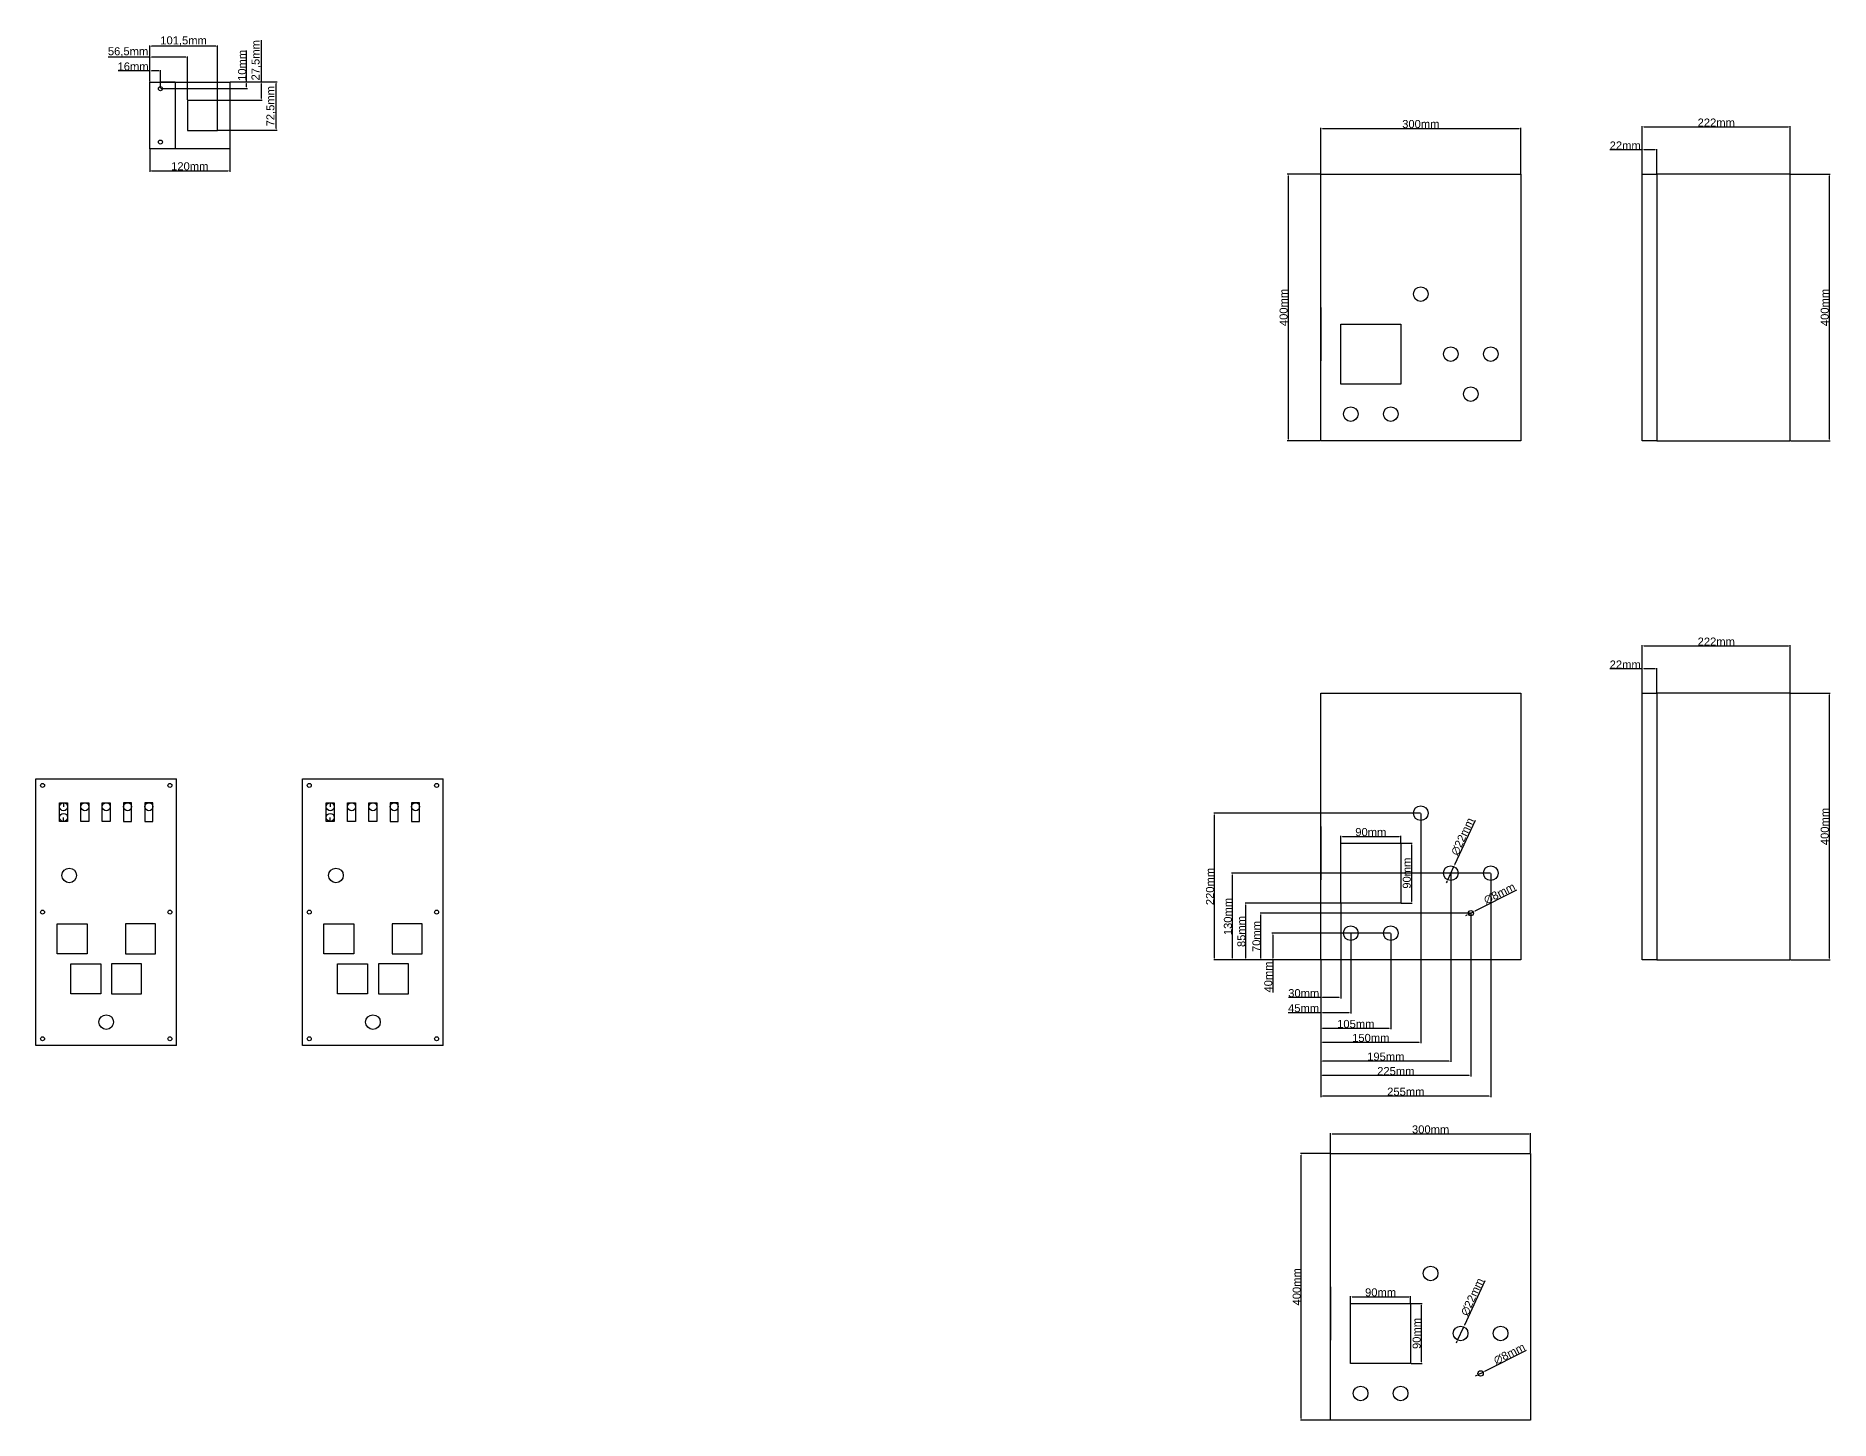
# Model space of a CAD drawing. Header units: centimetres. Extents: x 23876 to 29528, y 41633 to 43826.
# Drawn here: x 26838 to 29528, y 41633 to 43710 of the extents above; entities that cross this region are included whole.
import ezdxf

# ---------------------------------------------------------------- set-up
doc = ezdxf.new("R2010")
doc.units = ezdxf.units.CM
doc.styles.get("Standard").update_dxf_attribs({"font": 'arial.ttf'})
doc.dimstyles.new('ISO-25', dxfattribs={"dimtxt": 12, "dimasz": 2.5, "dimexe": 1.25, "dimexo": 0.625, "dimtad": 1, "dimtxsty": 'Standard', "dimcen": 2.5, "dimclrd": 1, "dimclre": 1, "dimadec": 0, "dimazin": 0, "dimtfac": 1, "dimtmove": 0, "dimatfit": 3, "dimfxl": 1, "dimarcsym": 0})

# ---------------------------------------------------------------- blocks, each defined once
blk = doc.blocks.new('*D67')
at = {"color": 1, "lineweight": -2, "transparency": 16777216}
for p, q in [((27008.4, 43656.9), (26961, 43656.9)), ((27008.4, 43641), (27008.4, 43658.2)), ((27021.9, 43656.9), (27010.9, 43656.9)), ((27024.4, 43631), (27024.4, 43658.2))]:
    blk.add_line(p, q, dxfattribs=at)
at = {"color": 1, "transparency": 16777216}
for points in [[(27010.9, 43657.4), (27010.9, 43656.5), (27008.4, 43656.9)], [(27021.9, 43657.4), (27021.9, 43656.5), (27024.4, 43656.9)]]:
    blk.add_solid(points, dxfattribs=at)
at = {"layer": 'Defpoints', "color": 0, "transparency": 16777216}
for p in [(27008.4, 43656.9), (27008.4, 43640.4), (27024.4, 43630.4)]:
    blk.add_point(p, dxfattribs=at)
at = {"color": 0, "transparency": 16777216, "insert": (26983.4, 43663.7), "char_height": 12, "attachment_point": 5}
blk.add_mtext('16mm', dxfattribs=at)
blk = doc.blocks.new('*D68')
at = {"color": 1, "lineweight": -2, "transparency": 16777216}
for p, q in [((27008.4, 43677.6), (26945.9, 43677.6)), ((27008.4, 43641), (27008.4, 43678.8)), ((27062.4, 43677.6), (27010.9, 43677.6)), ((27064.9, 43613.5), (27064.9, 43678.8))]:
    blk.add_line(p, q, dxfattribs=at)
at = {"color": 1, "transparency": 16777216}
for points in [[(27010.9, 43678), (27010.9, 43677.2), (27008.4, 43677.6)], [(27062.4, 43678), (27062.4, 43677.2), (27064.9, 43677.6)]]:
    blk.add_solid(points, dxfattribs=at)
at = {"layer": 'Defpoints', "color": 0, "transparency": 16777216}
for p in [(27008.4, 43677.6), (27008.4, 43640.4), (27064.9, 43612.9)]:
    blk.add_point(p, dxfattribs=at)
at = {"color": 0, "transparency": 16777216, "insert": (26975.9, 43685.4), "char_height": 12, "attachment_point": 5}
blk.add_mtext('56,5mm', dxfattribs=at)
blk = doc.blocks.new('*D69')
at = {"color": 1, "lineweight": -2, "transparency": 16777216}
for p, q in [((27008.4, 43641), (27008.4, 43695.1)), ((27107.4, 43693.9), (27010.9, 43693.9)), ((27109.9, 43613.5), (27109.9, 43695.1))]:
    blk.add_line(p, q, dxfattribs=at)
at = {"color": 1, "transparency": 16777216}
for points in [[(27010.9, 43694.3), (27010.9, 43693.4), (27008.4, 43693.9)], [(27107.4, 43694.3), (27107.4, 43693.4), (27109.9, 43693.9)]]:
    blk.add_solid(points, dxfattribs=at)
at = {"layer": 'Defpoints', "color": 0, "transparency": 16777216}
for p in [(27008.4, 43693.9), (27008.4, 43640.4), (27109.9, 43612.9)]:
    blk.add_point(p, dxfattribs=at)
at = {"color": 0, "transparency": 16777216, "insert": (27059.1, 43701.7), "char_height": 12, "attachment_point": 5}
blk.add_mtext('101,5mm', dxfattribs=at)
blk = doc.blocks.new('*D70')
at = {"color": 1, "lineweight": -2, "transparency": 16777216}
for p, q in [((27153.7, 43640.4), (27153.7, 43687.8)), ((27025, 43630.4), (27154.9, 43630.4)), ((27129, 43640.4), (27154.9, 43640.4)), ((27153.7, 43632.9), (27153.7, 43637.9))]:
    blk.add_line(p, q, dxfattribs=at)
at = {"color": 1, "transparency": 16777216}
for points in [[(27153.3, 43637.9), (27154.1, 43637.9), (27153.7, 43640.4)], [(27153.3, 43632.9), (27154.1, 43632.9), (27153.7, 43630.4)]]:
    blk.add_solid(points, dxfattribs=at)
at = {"layer": 'Defpoints', "color": 0, "transparency": 16777216}
for p in [(27024.4, 43630.4), (27128.4, 43640.4), (27153.7, 43640.4)]:
    blk.add_point(p, dxfattribs=at)
at = {"color": 0, "transparency": 16777216, "insert": (27146.9, 43665.3), "char_height": 12, "attachment_point": 5, "rotation": 90}
blk.add_mtext('10mm', dxfattribs=at)
blk = doc.blocks.new('*D71')
at = {"color": 1, "lineweight": -2, "transparency": 16777216}
for p, q in [((27175.9, 43640.4), (27175.9, 43703.1)), ((27129, 43640.4), (27177.2, 43640.4)), ((27175.9, 43615.4), (27175.9, 43637.9)), ((27110.5, 43612.9), (27177.2, 43612.9))]:
    blk.add_line(p, q, dxfattribs=at)
at = {"color": 1, "transparency": 16777216}
for points in [[(27175.5, 43637.9), (27176.4, 43637.9), (27175.9, 43640.4)], [(27175.5, 43615.4), (27176.4, 43615.4), (27175.9, 43612.9)]]:
    blk.add_solid(points, dxfattribs=at)
at = {"layer": 'Defpoints', "color": 0, "transparency": 16777216}
for p in [(27128.4, 43640.4), (27175.9, 43640.4), (27109.9, 43612.9)]:
    blk.add_point(p, dxfattribs=at)
at = {"color": 0, "transparency": 16777216, "insert": (27168.1, 43673), "char_height": 12, "attachment_point": 5, "rotation": 90}
blk.add_mtext('27,5mm', dxfattribs=at)
blk = doc.blocks.new('*D72')
at = {"color": 1, "lineweight": -2, "transparency": 16777216}
for p, q in [((27129, 43640.4), (27199.5, 43640.4)), ((27198.2, 43570.4), (27198.2, 43637.9)), ((27110.5, 43567.9), (27199.5, 43567.9))]:
    blk.add_line(p, q, dxfattribs=at)
at = {"color": 1, "transparency": 16777216}
for points in [[(27197.8, 43637.9), (27198.6, 43637.9), (27198.2, 43640.4)], [(27197.8, 43570.4), (27198.6, 43570.4), (27198.2, 43567.9)]]:
    blk.add_solid(points, dxfattribs=at)
at = {"layer": 'Defpoints', "color": 0, "transparency": 16777216}
for p in [(27128.4, 43640.4), (27198.2, 43640.4), (27109.9, 43567.9)]:
    blk.add_point(p, dxfattribs=at)
at = {"color": 0, "transparency": 16777216, "insert": (27190.4, 43604.1), "char_height": 12, "attachment_point": 5, "rotation": 90}
blk.add_mtext('72,5mm', dxfattribs=at)
blk = doc.blocks.new('*D73')
at = {"color": 1, "lineweight": -2, "transparency": 16777216}
for p, q in [((27008.4, 43539.7), (27008.4, 43505.9)), ((27128.4, 43539.7), (27128.4, 43505.9)), ((27010.9, 43507.1), (27125.9, 43507.1))]:
    blk.add_line(p, q, dxfattribs=at)
at = {"color": 1, "transparency": 16777216}
for points in [[(27010.9, 43507.5), (27010.9, 43506.7), (27008.4, 43507.1)], [(27125.9, 43507.5), (27125.9, 43506.7), (27128.4, 43507.1)]]:
    blk.add_solid(points, dxfattribs=at)
at = {"layer": 'Defpoints', "color": 0, "transparency": 16777216}
for p in [(27008.4, 43540.4), (27128.4, 43540.4), (27128.4, 43507.1)]:
    blk.add_point(p, dxfattribs=at)
at = {"color": 0, "transparency": 16777216, "insert": (27068.4, 43513.9), "char_height": 12, "attachment_point": 5}
blk.add_mtext('120mm', dxfattribs=at)
blk = doc.blocks.new('*D79')
at = {"color": 1, "lineweight": -2, "transparency": 16777216}
for p, q in [((28764.6, 43502.8), (28764.6, 43571.8)), ((28767.1, 43570.6), (29062.1, 43570.6)), ((29064.6, 43502.8), (29064.6, 43571.8))]:
    blk.add_line(p, q, dxfattribs=at)
at = {"color": 1, "transparency": 16777216}
for points in [[(28767.1, 43571), (28767.1, 43570.2), (28764.6, 43570.6)], [(29062.1, 43571), (29062.1, 43570.2), (29064.6, 43570.6)]]:
    blk.add_solid(points, dxfattribs=at)
at = {"layer": 'Defpoints', "color": 0, "transparency": 16777216}
for p in [(29064.6, 43570.6), (28764.6, 43502.2), (29064.6, 43502.2)]:
    blk.add_point(p, dxfattribs=at)
at = {"color": 0, "transparency": 16777216, "insert": (28914.6, 43577.3), "char_height": 12, "attachment_point": 5}
blk.add_mtext('300mm', dxfattribs=at)
blk = doc.blocks.new('*D80')
at = {"color": 1, "lineweight": -2, "transparency": 16777216}
for p, q in [((28763.9, 43502.2), (28714.4, 43502.2)), ((28715.7, 43499.7), (28715.7, 43104.7)), ((28763.9, 43102.2), (28714.4, 43102.2))]:
    blk.add_line(p, q, dxfattribs=at)
at = {"color": 1, "transparency": 16777216}
for points in [[(28715.2, 43499.7), (28716.1, 43499.7), (28715.7, 43502.2)], [(28715.2, 43104.7), (28716.1, 43104.7), (28715.7, 43102.2)]]:
    blk.add_solid(points, dxfattribs=at)
at = {"layer": 'Defpoints', "color": 0, "transparency": 16777216}
for p in [(28764.6, 43502.2), (28715.7, 43102.2), (28764.6, 43102.2)]:
    blk.add_point(p, dxfattribs=at)
at = {"color": 0, "transparency": 16777216, "insert": (28708.9, 43302.2), "char_height": 12, "attachment_point": 5, "rotation": 90}
blk.add_mtext('400mm', dxfattribs=at)
blk = doc.blocks.new('*D81')
at = {"color": 1, "lineweight": -2, "transparency": 16777216}
for p, q in [((29246.7, 43502.8), (29246.7, 43574.2)), ((29249.2, 43573), (29466.2, 43573)), ((29468.7, 43502.8), (29468.7, 43574.2))]:
    blk.add_line(p, q, dxfattribs=at)
at = {"color": 1, "transparency": 16777216}
for points in [[(29249.2, 43573.4), (29249.2, 43572.6), (29246.7, 43573)], [(29466.2, 43573.4), (29466.2, 43572.6), (29468.7, 43573)]]:
    blk.add_solid(points, dxfattribs=at)
at = {"layer": 'Defpoints', "color": 0, "transparency": 16777216}
for p in [(29468.7, 43573), (29246.7, 43502.2), (29468.7, 43502.2)]:
    blk.add_point(p, dxfattribs=at)
at = {"color": 0, "transparency": 16777216, "insert": (29357.7, 43579.6), "char_height": 12, "attachment_point": 5}
blk.add_mtext('222mm', dxfattribs=at)
blk = doc.blocks.new('*D82')
at = {"color": 1, "lineweight": -2, "transparency": 16777216}
for p, q in [((29246.7, 43538.5), (29198, 43538.5)), ((29246.7, 43502.8), (29246.7, 43539.8)), ((29266.2, 43538.5), (29249.2, 43538.5)), ((29268.7, 43502.8), (29268.7, 43539.8))]:
    blk.add_line(p, q, dxfattribs=at)
at = {"color": 1, "transparency": 16777216}
for points in [[(29249.2, 43539), (29249.2, 43538.1), (29246.7, 43538.5)], [(29266.2, 43539), (29266.2, 43538.1), (29268.7, 43538.5)]]:
    blk.add_solid(points, dxfattribs=at)
at = {"layer": 'Defpoints', "color": 0, "transparency": 16777216}
for p in [(29246.7, 43538.5), (29246.7, 43502.2), (29268.7, 43502.2)]:
    blk.add_point(p, dxfattribs=at)
at = {"color": 0, "transparency": 16777216, "insert": (29221.1, 43545.2), "char_height": 12, "attachment_point": 5}
blk.add_mtext('22mm', dxfattribs=at)
blk = doc.blocks.new('*D83')
at = {"color": 1, "lineweight": -2, "transparency": 16777216}
for p, q in [((29469.3, 43502.2), (29528.4, 43502.2)), ((29527.2, 43499.7), (29527.2, 43104.7)), ((29469.3, 43102.2), (29528.4, 43102.2))]:
    blk.add_line(p, q, dxfattribs=at)
at = {"color": 1, "transparency": 16777216}
for points in [[(29526.8, 43499.7), (29527.6, 43499.7), (29527.2, 43502.2)], [(29526.8, 43104.7), (29527.6, 43104.7), (29527.2, 43102.2)]]:
    blk.add_solid(points, dxfattribs=at)
at = {"layer": 'Defpoints', "color": 0, "transparency": 16777216}
for p in [(29468.7, 43502.2), (29468.7, 43102.2), (29527.2, 43102.2)]:
    blk.add_point(p, dxfattribs=at)
at = {"color": 0, "transparency": 16777216, "insert": (29520.4, 43302.2), "char_height": 12, "attachment_point": 5, "rotation": 90}
blk.add_mtext('400mm', dxfattribs=at)
blk = doc.blocks.new('*D87')
at = {"color": 1, "lineweight": -2, "transparency": 16777216}
for p, q in [((29246.7, 42724.4), (29246.7, 42795.7)), ((29249.2, 42794.5), (29466.2, 42794.5)), ((29468.7, 42724.4), (29468.7, 42795.7))]:
    blk.add_line(p, q, dxfattribs=at)
at = {"color": 1, "transparency": 16777216}
for points in [[(29249.2, 42794.9), (29249.2, 42794.1), (29246.7, 42794.5)], [(29466.2, 42794.9), (29466.2, 42794.1), (29468.7, 42794.5)]]:
    blk.add_solid(points, dxfattribs=at)
at = {"layer": 'Defpoints', "color": 0, "transparency": 16777216}
for p in [(29468.7, 42794.5), (29246.7, 42723.7), (29468.7, 42723.7)]:
    blk.add_point(p, dxfattribs=at)
at = {"color": 0, "transparency": 16777216, "insert": (29357.7, 42801.1), "char_height": 12, "attachment_point": 5}
blk.add_mtext('222mm', dxfattribs=at)
blk = doc.blocks.new('*D88')
at = {"color": 1, "lineweight": -2, "transparency": 16777216}
for p, q in [((29246.7, 42760), (29198, 42760)), ((29246.7, 42724.4), (29246.7, 42761.3)), ((29266.2, 42760), (29249.2, 42760)), ((29268.7, 42724.4), (29268.7, 42761.3))]:
    blk.add_line(p, q, dxfattribs=at)
at = {"color": 1, "transparency": 16777216}
for points in [[(29249.2, 42760.5), (29249.2, 42759.6), (29246.7, 42760)], [(29266.2, 42760.5), (29266.2, 42759.6), (29268.7, 42760)]]:
    blk.add_solid(points, dxfattribs=at)
at = {"layer": 'Defpoints', "color": 0, "transparency": 16777216}
for p in [(29246.7, 42760), (29246.7, 42723.7), (29268.7, 42723.7)]:
    blk.add_point(p, dxfattribs=at)
at = {"color": 0, "transparency": 16777216, "insert": (29221.1, 42766.7), "char_height": 12, "attachment_point": 5}
blk.add_mtext('22mm', dxfattribs=at)
blk = doc.blocks.new('*D89')
at = {"color": 1, "lineweight": -2, "transparency": 16777216}
for p, q in [((29469.3, 42723.7), (29528.4, 42723.7)), ((29527.2, 42721.2), (29527.2, 42326.2)), ((29469.3, 42323.7), (29528.4, 42323.7))]:
    blk.add_line(p, q, dxfattribs=at)
at = {"color": 1, "transparency": 16777216}
for points in [[(29526.8, 42721.2), (29527.6, 42721.2), (29527.2, 42723.7)], [(29526.8, 42326.2), (29527.6, 42326.2), (29527.2, 42323.7)]]:
    blk.add_solid(points, dxfattribs=at)
at = {"layer": 'Defpoints', "color": 0, "transparency": 16777216}
for p in [(29468.7, 42723.7), (29468.7, 42323.7), (29527.2, 42323.7)]:
    blk.add_point(p, dxfattribs=at)
at = {"color": 0, "transparency": 16777216, "insert": (29520.4, 42523.7), "char_height": 12, "attachment_point": 5, "rotation": 90}
blk.add_mtext('400mm', dxfattribs=at)
blk = doc.blocks.new('*D90')
at = {"color": 1, "lineweight": -2, "transparency": 16777216}
for p, q in [((28794.6, 42408.1), (28794.6, 42265.7)), ((28764.6, 42323.1), (28764.6, 42265.7)), ((28764.6, 42267), (28716, 42267)), ((28792.1, 42267), (28767.1, 42267))]:
    blk.add_line(p, q, dxfattribs=at)
at = {"color": 1, "transparency": 16777216}
for points in [[(28767.1, 42267.4), (28767.1, 42266.6), (28764.6, 42267)], [(28792.1, 42267.4), (28792.1, 42266.6), (28794.6, 42267)]]:
    blk.add_solid(points, dxfattribs=at)
at = {"layer": 'Defpoints', "color": 0, "transparency": 16777216}
for p in [(28794.6, 42408.7), (28764.6, 42323.7), (28764.6, 42267)]:
    blk.add_point(p, dxfattribs=at)
at = {"color": 0, "transparency": 16777216, "insert": (28739, 42273.7), "char_height": 12, "attachment_point": 5}
blk.add_mtext('30mm', dxfattribs=at)
blk = doc.blocks.new('*D91')
at = {"color": 1, "lineweight": -2, "transparency": 16777216}
for p, q in [((28809.6, 42363.1), (28809.6, 42243.1)), ((28764.6, 42323.1), (28764.6, 42243.1)), ((28764.6, 42244.4), (28715.5, 42244.4)), ((28807.1, 42244.4), (28767.1, 42244.4))]:
    blk.add_line(p, q, dxfattribs=at)
at = {"color": 1, "transparency": 16777216}
for points in [[(28767.1, 42244.8), (28767.1, 42243.9), (28764.6, 42244.4)], [(28807.1, 42244.8), (28807.1, 42243.9), (28809.6, 42244.4)]]:
    blk.add_solid(points, dxfattribs=at)
at = {"layer": 'Defpoints', "color": 0, "transparency": 16777216}
for p in [(28809.6, 42363.7), (28764.6, 42323.7), (28764.6, 42244.4)]:
    blk.add_point(p, dxfattribs=at)
at = {"color": 0, "transparency": 16777216, "insert": (28738.8, 42251.1), "char_height": 12, "attachment_point": 5}
blk.add_mtext('45mm', dxfattribs=at)
blk = doc.blocks.new('*D92')
at = {"color": 1, "lineweight": -2, "transparency": 16777216}
for p, q in [((28869.6, 42363.1), (28869.6, 42219.5)), ((28764.6, 42323.1), (28764.6, 42219.5)), ((28867.1, 42220.7), (28767.1, 42220.7))]:
    blk.add_line(p, q, dxfattribs=at)
at = {"color": 1, "transparency": 16777216}
for points in [[(28767.1, 42221.2), (28767.1, 42220.3), (28764.6, 42220.7)], [(28867.1, 42221.2), (28867.1, 42220.3), (28869.6, 42220.7)]]:
    blk.add_solid(points, dxfattribs=at)
at = {"layer": 'Defpoints', "color": 0, "transparency": 16777216}
for p in [(28869.6, 42363.7), (28764.6, 42323.7), (28764.6, 42220.7)]:
    blk.add_point(p, dxfattribs=at)
at = {"color": 0, "transparency": 16777216, "insert": (28817.1, 42227.5), "char_height": 12, "attachment_point": 5}
blk.add_mtext('105mm', dxfattribs=at)
blk = doc.blocks.new('*D93')
at = {"color": 1, "lineweight": -2, "transparency": 16777216}
for p, q in [((28914.6, 42543.1), (28914.6, 42198.6)), ((28764.6, 42323.1), (28764.6, 42198.6)), ((28912.1, 42199.9), (28767.1, 42199.9))]:
    blk.add_line(p, q, dxfattribs=at)
at = {"color": 1, "transparency": 16777216}
for points in [[(28767.1, 42200.3), (28767.1, 42199.5), (28764.6, 42199.9)], [(28912.1, 42200.3), (28912.1, 42199.5), (28914.6, 42199.9)]]:
    blk.add_solid(points, dxfattribs=at)
at = {"layer": 'Defpoints', "color": 0, "transparency": 16777216}
for p in [(28914.6, 42543.7), (28764.6, 42323.7), (28764.6, 42199.9)]:
    blk.add_point(p, dxfattribs=at)
at = {"color": 0, "transparency": 16777216, "insert": (28839.6, 42206.6), "char_height": 12, "attachment_point": 5}
blk.add_mtext('150mm', dxfattribs=at)
blk = doc.blocks.new('*D94')
at = {"color": 1, "lineweight": -2, "transparency": 16777216}
for p, q in [((28959.6, 42453.1), (28959.6, 42170.5)), ((28764.6, 42323.1), (28764.6, 42170.5)), ((28957.1, 42171.7), (28767.1, 42171.7))]:
    blk.add_line(p, q, dxfattribs=at)
at = {"color": 1, "transparency": 16777216}
for points in [[(28767.1, 42172.1), (28767.1, 42171.3), (28764.6, 42171.7)], [(28957.1, 42172.1), (28957.1, 42171.3), (28959.6, 42171.7)]]:
    blk.add_solid(points, dxfattribs=at)
at = {"layer": 'Defpoints', "color": 0, "transparency": 16777216}
for p in [(28959.6, 42453.7), (28764.6, 42323.7), (28764.6, 42171.7)]:
    blk.add_point(p, dxfattribs=at)
at = {"color": 0, "transparency": 16777216, "insert": (28862.1, 42178.5), "char_height": 12, "attachment_point": 5}
blk.add_mtext('195mm', dxfattribs=at)
blk = doc.blocks.new('*D96')
at = {"color": 1, "lineweight": -2, "transparency": 16777216}
for p, q in [((28989.6, 42393.1), (28989.6, 42148.8)), ((28764.6, 42323.1), (28764.6, 42148.8)), ((28987.1, 42150), (28767.1, 42150))]:
    blk.add_line(p, q, dxfattribs=at)
at = {"color": 1, "transparency": 16777216}
for points in [[(28767.1, 42150.4), (28767.1, 42149.6), (28764.6, 42150)], [(28987.1, 42150.4), (28987.1, 42149.6), (28989.6, 42150)]]:
    blk.add_solid(points, dxfattribs=at)
at = {"layer": 'Defpoints', "color": 0, "transparency": 16777216}
for p in [(28989.6, 42393.7), (28764.6, 42323.7), (28764.6, 42150)]:
    blk.add_point(p, dxfattribs=at)
at = {"color": 0, "transparency": 16777216, "insert": (28877.1, 42156.8), "char_height": 12, "attachment_point": 5}
blk.add_mtext('225mm', dxfattribs=at)
blk = doc.blocks.new('*D97')
at = {"color": 1, "lineweight": -2, "transparency": 16777216}
for p, q in [((29019.6, 42453.1), (29019.6, 42117.9)), ((28764.6, 42323.1), (28764.6, 42117.9)), ((29017.1, 42119.2), (28767.1, 42119.2))]:
    blk.add_line(p, q, dxfattribs=at)
at = {"color": 1, "transparency": 16777216}
for points in [[(28767.1, 42119.6), (28767.1, 42118.8), (28764.6, 42119.2)], [(29017.1, 42119.6), (29017.1, 42118.8), (29019.6, 42119.2)]]:
    blk.add_solid(points, dxfattribs=at)
at = {"layer": 'Defpoints', "color": 0, "transparency": 16777216}
for p in [(29019.6, 42453.7), (28764.6, 42323.7), (28764.6, 42119.2)]:
    blk.add_point(p, dxfattribs=at)
at = {"color": 0, "transparency": 16777216, "insert": (28892.1, 42125.9), "char_height": 12, "attachment_point": 5}
blk.add_mtext('255mm', dxfattribs=at)
blk = doc.blocks.new('*D98')
at = {"color": 1, "lineweight": -2, "transparency": 16777216}
for p, q in [((28794.6, 42499.4), (28794.6, 42509.8)), ((28797.1, 42508.5), (28882.1, 42508.5)), ((28884.6, 42499.4), (28884.6, 42509.8))]:
    blk.add_line(p, q, dxfattribs=at)
at = {"color": 1, "transparency": 16777216}
for points in [[(28797.1, 42508.9), (28797.1, 42508.1), (28794.6, 42508.5)], [(28882.1, 42508.9), (28882.1, 42508.1), (28884.6, 42508.5)]]:
    blk.add_solid(points, dxfattribs=at)
at = {"layer": 'Defpoints', "color": 0, "transparency": 16777216}
for p in [(28794.6, 42498.7), (28884.6, 42508.5), (28884.6, 42498.7)]:
    blk.add_point(p, dxfattribs=at)
at = {"color": 0, "transparency": 16777216, "insert": (28839.6, 42515.3), "char_height": 12, "attachment_point": 5}
blk.add_mtext('90mm', dxfattribs=at)
blk = doc.blocks.new('*D99')
at = {"color": 1, "lineweight": -2, "transparency": 16777216}
for p, q in [((28885.2, 42498.7), (28901.6, 42498.7)), ((28900.4, 42496.2), (28900.4, 42411.2)), ((28885.2, 42408.7), (28901.6, 42408.7))]:
    blk.add_line(p, q, dxfattribs=at)
at = {"color": 1, "transparency": 16777216}
for points in [[(28900, 42496.2), (28900.8, 42496.2), (28900.4, 42498.7)], [(28900, 42411.2), (28900.8, 42411.2), (28900.4, 42408.7)]]:
    blk.add_solid(points, dxfattribs=at)
at = {"layer": 'Defpoints', "color": 0, "transparency": 16777216}
for p in [(28884.6, 42498.7), (28884.6, 42408.7), (28900.4, 42408.7)]:
    blk.add_point(p, dxfattribs=at)
at = {"color": 0, "transparency": 16777216, "insert": (28893.6, 42453.7), "char_height": 12, "attachment_point": 5, "rotation": 90}
blk.add_mtext('90mm', dxfattribs=at)
blk = doc.blocks.new('*D101')
at = {"color": 1, "lineweight": -2, "transparency": 16777216}
for p, q in [((28868.9, 42363.7), (28691.4, 42363.7)), ((28692.7, 42361.2), (28692.7, 42326.2)), ((28763.9, 42323.7), (28691.4, 42323.7)), ((28692.7, 42323.7), (28692.7, 42274.7))]:
    blk.add_line(p, q, dxfattribs=at)
at = {"color": 1, "transparency": 16777216}
for points in [[(28692.3, 42361.2), (28693.1, 42361.2), (28692.7, 42363.7)], [(28692.3, 42326.2), (28693.1, 42326.2), (28692.7, 42323.7)]]:
    blk.add_solid(points, dxfattribs=at)
at = {"layer": 'Defpoints', "color": 0, "transparency": 16777216}
for p in [(28869.6, 42363.7), (28692.7, 42323.7), (28764.6, 42323.7)]:
    blk.add_point(p, dxfattribs=at)
at = {"color": 0, "transparency": 16777216, "insert": (28685.9, 42298), "char_height": 12, "attachment_point": 5, "rotation": 90}
blk.add_mtext('40mm', dxfattribs=at)
blk = doc.blocks.new('*D102')
at = {"color": 1, "lineweight": -2, "transparency": 16777216}
for p, q in [((28988.9, 42393.7), (28673.6, 42393.7)), ((28674.9, 42326.2), (28674.9, 42391.2)), ((28763.9, 42323.7), (28673.6, 42323.7))]:
    blk.add_line(p, q, dxfattribs=at)
at = {"color": 1, "transparency": 16777216}
for points in [[(28674.5, 42391.2), (28675.3, 42391.2), (28674.9, 42393.7)], [(28674.5, 42326.2), (28675.3, 42326.2), (28674.9, 42323.7)]]:
    blk.add_solid(points, dxfattribs=at)
at = {"layer": 'Defpoints', "color": 0, "transparency": 16777216}
for p in [(28674.9, 42393.7), (28989.6, 42393.7), (28764.6, 42323.7)]:
    blk.add_point(p, dxfattribs=at)
at = {"color": 0, "transparency": 16777216, "insert": (28668.1, 42358.7), "char_height": 12, "attachment_point": 5, "rotation": 90}
blk.add_mtext('70mm', dxfattribs=at)
blk = doc.blocks.new('*D103')
at = {"color": 1, "lineweight": -2, "transparency": 16777216}
for p, q in [((28793.9, 42408.7), (28651, 42408.7)), ((28652.3, 42326.2), (28652.3, 42406.2)), ((28763.9, 42323.7), (28651, 42323.7))]:
    blk.add_line(p, q, dxfattribs=at)
at = {"color": 1, "transparency": 16777216}
for points in [[(28651.8, 42406.2), (28652.7, 42406.2), (28652.3, 42408.7)], [(28651.8, 42326.2), (28652.7, 42326.2), (28652.3, 42323.7)]]:
    blk.add_solid(points, dxfattribs=at)
at = {"layer": 'Defpoints', "color": 0, "transparency": 16777216}
for p in [(28652.3, 42408.7), (28794.6, 42408.7), (28764.6, 42323.7)]:
    blk.add_point(p, dxfattribs=at)
at = {"color": 0, "transparency": 16777216, "insert": (28645.5, 42366.2), "char_height": 12, "attachment_point": 5, "rotation": 90}
blk.add_mtext('85mm', dxfattribs=at)
blk = doc.blocks.new('*D104')
at = {"color": 1, "lineweight": -2, "transparency": 16777216}
for p, q in [((29018.9, 42453.7), (28630.8, 42453.7)), ((28632.1, 42326.2), (28632.1, 42451.2)), ((28763.9, 42323.7), (28630.8, 42323.7))]:
    blk.add_line(p, q, dxfattribs=at)
at = {"color": 1, "transparency": 16777216}
for points in [[(28631.6, 42451.2), (28632.5, 42451.2), (28632.1, 42453.7)], [(28631.6, 42326.2), (28632.5, 42326.2), (28632.1, 42323.7)]]:
    blk.add_solid(points, dxfattribs=at)
at = {"layer": 'Defpoints', "color": 0, "transparency": 16777216}
for p in [(28632.1, 42453.7), (29019.6, 42453.7), (28764.6, 42323.7)]:
    blk.add_point(p, dxfattribs=at)
at = {"color": 0, "transparency": 16777216, "insert": (28625.3, 42388.7), "char_height": 12, "attachment_point": 5, "rotation": 90}
blk.add_mtext('130mm', dxfattribs=at)
blk = doc.blocks.new('*D105')
at = {"color": 1, "lineweight": -2, "transparency": 16777216}
for p, q in [((28913.9, 42543.7), (28604, 42543.7)), ((28605.2, 42326.2), (28605.2, 42541.2)), ((28763.9, 42323.7), (28604, 42323.7))]:
    blk.add_line(p, q, dxfattribs=at)
at = {"color": 1, "transparency": 16777216}
for points in [[(28604.8, 42541.2), (28605.7, 42541.2), (28605.2, 42543.7)], [(28604.8, 42326.2), (28605.7, 42326.2), (28605.2, 42323.7)]]:
    blk.add_solid(points, dxfattribs=at)
at = {"layer": 'Defpoints', "color": 0, "transparency": 16777216}
for p in [(28605.2, 42543.7), (28914.6, 42543.7), (28764.6, 42323.7)]:
    blk.add_point(p, dxfattribs=at)
at = {"color": 0, "transparency": 16777216, "insert": (28598.5, 42433.7), "char_height": 12, "attachment_point": 5, "rotation": 90}
blk.add_mtext('220mm', dxfattribs=at)
blk = doc.blocks.new('*D106')
at = {"color": 1, "lineweight": -2, "transparency": 16777216}
for p, q in [((28996, 42532.5), (28965.2, 42466)), ((28954.9, 42443.7), (28964.2, 42463.7)), ((28953.9, 42441.5), (28952.8, 42439.2))]:
    blk.add_line(p, q, dxfattribs=at)
at = {"color": 1, "transparency": 16777216}
for points in [[(28964.9, 42466.2), (28965.6, 42465.8), (28964.2, 42463.7)], [(28953.5, 42441.7), (28954.3, 42441.3), (28954.9, 42443.7)]]:
    blk.add_solid(points, dxfattribs=at)
at = {"layer": 'Defpoints', "color": 0, "transparency": 16777216}
for p in [(28964.2, 42463.7), (28954.9, 42443.7)]:
    blk.add_point(p, dxfattribs=at)
at = {"color": 0, "transparency": 16777216, "insert": (28977.2, 42508.6), "char_height": 12, "attachment_point": 5, "rotation": 65.1505}
blk.add_mtext('∅22mm', dxfattribs=at)
blk = doc.blocks.new('*D108')
at = {"color": 1, "lineweight": -2, "transparency": 16777216}
for p, q in [((29058.1, 42428.1), (28995.4, 42396.6)), ((28983.8, 42390.8), (28981.5, 42389.7)), ((28986, 42391.9), (28993.1, 42395.5))]:
    blk.add_line(p, q, dxfattribs=at)
at = {"color": 1, "transparency": 16777216}
for points in [[(28983.6, 42391.2), (28983.9, 42390.4), (28986, 42391.9)], [(28995.2, 42397), (28995.6, 42396.3), (28993.1, 42395.5)]]:
    blk.add_solid(points, dxfattribs=at)
at = {"layer": 'Defpoints', "color": 0, "transparency": 16777216}
for p in [(28986, 42391.9), (28993.1, 42395.5)]:
    blk.add_point(p, dxfattribs=at)
at = {"color": 0, "transparency": 16777216, "insert": (29032.6, 42423.3), "char_height": 12, "attachment_point": 5, "rotation": 26.677}
blk.add_mtext('∅8mm', dxfattribs=at)
blk = doc.blocks.new('*D113')
at = {"color": 1, "lineweight": -2, "transparency": 16777216}
for p, q in [((28809.3, 41809), (28809.3, 41819.4)), ((28811.8, 41818.1), (28896.8, 41818.1)), ((28899.3, 41809), (28899.3, 41819.4))]:
    blk.add_line(p, q, dxfattribs=at)
at = {"color": 1, "transparency": 16777216}
for points in [[(28811.8, 41818.5), (28811.8, 41817.7), (28809.3, 41818.1)], [(28896.8, 41818.5), (28896.8, 41817.7), (28899.3, 41818.1)]]:
    blk.add_solid(points, dxfattribs=at)
at = {"layer": 'Defpoints', "color": 0, "transparency": 16777216}
for p in [(28899.3, 41818.1), (28809.3, 41808.3), (28899.3, 41808.3)]:
    blk.add_point(p, dxfattribs=at)
at = {"color": 0, "transparency": 16777216, "insert": (28854.3, 41824.9), "char_height": 12, "attachment_point": 5}
blk.add_mtext('90mm', dxfattribs=at)
blk = doc.blocks.new('*D114')
at = {"color": 1, "lineweight": -2, "transparency": 16777216}
for p, q in [((28900, 41808.3), (28916.4, 41808.3)), ((28915.1, 41805.8), (28915.1, 41720.8)), ((28900, 41718.3), (28916.4, 41718.3))]:
    blk.add_line(p, q, dxfattribs=at)
at = {"color": 1, "transparency": 16777216}
for points in [[(28914.7, 41805.8), (28915.5, 41805.8), (28915.1, 41808.3)], [(28914.7, 41720.8), (28915.5, 41720.8), (28915.1, 41718.3)]]:
    blk.add_solid(points, dxfattribs=at)
at = {"layer": 'Defpoints', "color": 0, "transparency": 16777216}
for p in [(28899.3, 41808.3), (28899.3, 41718.3), (28915.1, 41718.3)]:
    blk.add_point(p, dxfattribs=at)
at = {"color": 0, "transparency": 16777216, "insert": (28908.4, 41763.3), "char_height": 12, "attachment_point": 5, "rotation": 90}
blk.add_mtext('90mm', dxfattribs=at)
blk = doc.blocks.new('*D115')
at = {"color": 1, "lineweight": -2, "transparency": 16777216}
for p, q in [((29010.8, 41842.1), (28980, 41775.6)), ((28969.7, 41753.4), (28978.9, 41773.3)), ((28968.7, 41751.1), (28967.6, 41748.8))]:
    blk.add_line(p, q, dxfattribs=at)
at = {"color": 1, "transparency": 16777216}
for points in [[(28979.6, 41775.8), (28980.4, 41775.4), (28978.9, 41773.3)], [(28968.3, 41751.3), (28969, 41750.9), (28969.7, 41753.4)]]:
    blk.add_solid(points, dxfattribs=at)
at = {"layer": 'Defpoints', "color": 0, "transparency": 16777216}
for p in [(28978.9, 41773.3), (28969.7, 41753.4)]:
    blk.add_point(p, dxfattribs=at)
at = {"color": 0, "transparency": 16777216, "insert": (28991.9, 41818.2), "char_height": 12, "attachment_point": 5, "rotation": 65.1505}
blk.add_mtext('∅22mm', dxfattribs=at)
blk = doc.blocks.new('*D116')
at = {"color": 1, "lineweight": -2, "transparency": 16777216}
for p, q in [((29072.8, 41737.8), (29010.1, 41706.3)), ((28998.5, 41700.4), (28996.3, 41699.3)), ((29000.8, 41701.6), (29007.9, 41705.1))]:
    blk.add_line(p, q, dxfattribs=at)
at = {"color": 1, "transparency": 16777216}
for points in [[(28998.3, 41700.8), (28998.7, 41700.1), (29000.8, 41701.6)], [(29009.9, 41706.6), (29010.3, 41705.9), (29007.9, 41705.1)]]:
    blk.add_solid(points, dxfattribs=at)
at = {"layer": 'Defpoints', "color": 0, "transparency": 16777216}
for p in [(29000.8, 41701.6), (29007.9, 41705.1)]:
    blk.add_point(p, dxfattribs=at)
at = {"color": 0, "transparency": 16777216, "insert": (29047.4, 41732.9), "char_height": 12, "attachment_point": 5, "rotation": 26.677}
blk.add_mtext('∅8mm', dxfattribs=at)
blk = doc.blocks.new('*D117')
at = {"color": 1, "lineweight": -2, "transparency": 16777216}
for p, q in [((28778.7, 42033.3), (28734, 42033.3)), ((28735.3, 41635.8), (28735.3, 42030.8)), ((28778.7, 41633.3), (28734, 41633.3))]:
    blk.add_line(p, q, dxfattribs=at)
at = {"color": 1, "transparency": 16777216}
for points in [[(28734.8, 42030.8), (28735.7, 42030.8), (28735.3, 42033.3)], [(28734.8, 41635.8), (28735.7, 41635.8), (28735.3, 41633.3)]]:
    blk.add_solid(points, dxfattribs=at)
at = {"layer": 'Defpoints', "color": 0, "transparency": 16777216}
for p in [(28735.3, 42033.3), (28779.3, 42033.3), (28779.3, 41633.3)]:
    blk.add_point(p, dxfattribs=at)
at = {"color": 0, "transparency": 16777216, "insert": (28728.5, 41833.3), "char_height": 12, "attachment_point": 5, "rotation": 90}
blk.add_mtext('400mm', dxfattribs=at)
blk = doc.blocks.new('*D118')
at = {"color": 1, "lineweight": -2, "transparency": 16777216}
for p, q in [((28779.3, 42034), (28779.3, 42063.8)), ((28781.8, 42062.5), (29076.8, 42062.5)), ((29079.3, 42034), (29079.3, 42063.8))]:
    blk.add_line(p, q, dxfattribs=at)
at = {"color": 1, "transparency": 16777216}
for points in [[(28781.8, 42062.9), (28781.8, 42062.1), (28779.3, 42062.5)], [(29076.8, 42062.9), (29076.8, 42062.1), (29079.3, 42062.5)]]:
    blk.add_solid(points, dxfattribs=at)
at = {"layer": 'Defpoints', "color": 0, "transparency": 16777216}
for p in [(29079.3, 42062.5), (28779.3, 42033.3), (29079.3, 42033.3)]:
    blk.add_point(p, dxfattribs=at)
at = {"color": 0, "transparency": 16777216, "insert": (28929.3, 42069.3), "char_height": 12, "attachment_point": 5}
blk.add_mtext('300mm', dxfattribs=at)

msp = doc.modelspace()

# ---------------------------------------------------------------- linework, layer by layer
for p, q in [((27008.396, 43640.37), (27128.396, 43640.37)), ((27008.396, 43540.37), (27008.396, 43640.37)), ((27008.396, 43640.37), (27046.396, 43640.37)), ((27046.396, 43640.37), (27024.396, 43640.37)), ((27046.396, 43640.37), (27046.396, 43540.37)), ((27128.396, 43640.37), (27128.396, 43540.37)), ((27128.396, 43540.37), (27008.396, 43540.37)), ((28764.569, 43502.224), (29064.569, 43502.224)), ((28764.569, 43102.224), (28764.569, 43502.224)), ((29064.569, 43502.224), (29064.569, 43102.224)), ((29246.708, 43102.224), (29246.708, 43502.224)), ((29246.708, 43502.224), (29268.708, 43502.224)), ((29268.708, 43502.224), (29268.708, 43102.224)), ((29468.708, 43502.224), (29268.708, 43502.224)), ((29468.708, 43102.224), (29468.708, 43502.224)), ((28764.569, 43302.224), (28764.569, 43222.224)), ((28794.569, 43187.224), (28794.569, 43277.224)), ((28794.569, 43277.224), (28884.569, 43277.224)), ((28884.569, 43277.224), (28884.569, 43187.224)), ((28884.569, 43187.224), (28794.569, 43187.224)), ((28764.569, 43102.224), (28764.569, 43142.224)), ((28764.569, 43102.224), (28764.569, 43142.224)), ((29064.569, 43102.224), (28764.569, 43102.224)), ((29268.708, 43102.224), (29246.708, 43102.224)), ((29268.708, 43102.224), (29468.708, 43102.224)), ((28764.569, 42723.729), (29064.569, 42723.729)), ((28764.569, 42323.729), (28764.569, 42723.729)), ((29064.569, 42723.729), (29064.569, 42323.729)), ((29246.708, 42323.729), (29246.708, 42723.729)), ((29246.708, 42723.729), (29268.708, 42723.729)), ((29268.708, 42723.729), (29268.708, 42323.729)), ((29468.708, 42723.729), (29268.708, 42723.729)), ((29468.708, 42323.729), (29468.708, 42723.729)), ((26837.619, 42195.301), (26837.619, 42595.301)), ((26837.619, 42595.301), (27048.619, 42595.301)), ((27048.619, 42195.301), (27048.619, 42595.301)), ((27237.619, 42195.301), (27237.619, 42595.301)), ((27237.619, 42595.301), (27448.619, 42595.301)), ((27448.619, 42195.301), (27448.619, 42595.301)), ((26873.119, 42559.301), (26885.119, 42559.301)), ((26873.119, 42531.301), (26873.119, 42559.301)), ((26879.119, 42559.301), (26879.119, 42553.301)), ((26885.119, 42559.301), (26885.119, 42531.301)), ((26905.119, 42559.301), (26917.119, 42559.301)), ((26905.119, 42531.301), (26905.119, 42559.301)), ((26917.119, 42559.301), (26917.119, 42531.301)), ((26937.119, 42559.301), (26949.119, 42559.301)), ((26937.119, 42531.301), (26937.119, 42559.301)), ((26949.119, 42559.301), (26949.119, 42531.301)), ((26981.119, 42559.301), (26969.119, 42559.301)), ((26969.119, 42559.301), (26969.119, 42531.301)), ((26981.119, 42531.301), (26981.119, 42559.301)), ((27013.119, 42559.301), (27001.119, 42559.301)), ((27001.119, 42559.301), (27001.119, 42531.301)), ((27013.119, 42531.301), (27013.119, 42559.301)), ((27273.119, 42559.301), (27285.119, 42559.301)), ((27273.119, 42531.301), (27273.119, 42559.301)), ((27279.119, 42559.301), (27279.119, 42553.301)), ((27285.119, 42559.301), (27285.119, 42531.301)), ((27305.119, 42559.301), (27317.119, 42559.301)), ((27305.119, 42531.301), (27305.119, 42559.301)), ((27317.119, 42559.301), (27317.119, 42531.301)), ((27337.119, 42559.301), (27349.119, 42559.301)), ((27337.119, 42531.301), (27337.119, 42559.301)), ((27349.119, 42559.301), (27349.119, 42531.301)), ((27381.119, 42559.301), (27369.119, 42559.301)), ((27369.119, 42559.301), (27369.119, 42531.301)), ((27381.119, 42531.301), (27381.119, 42559.301)), ((27413.119, 42559.301), (27401.119, 42559.301)), ((27401.119, 42559.301), (27401.119, 42531.301)), ((27413.119, 42531.301), (27413.119, 42559.301)), ((26885.119, 42531.301), (26873.119, 42531.301)), ((26879.119, 42531.301), (26879.119, 42537.301)), ((26917.119, 42531.301), (26905.119, 42531.301)), ((26949.119, 42531.301), (26937.119, 42531.301)), ((26969.119, 42531.301), (26981.119, 42531.301)), ((27001.119, 42531.301), (27013.119, 42531.301)), ((27285.119, 42531.301), (27273.119, 42531.301)), ((27279.119, 42531.301), (27279.119, 42537.301)), ((27317.119, 42531.301), (27305.119, 42531.301)), ((27349.119, 42531.301), (27337.119, 42531.301)), ((27369.119, 42531.301), (27381.119, 42531.301)), ((27401.119, 42531.301), (27413.119, 42531.301)), ((28764.569, 42523.729), (28764.569, 42443.729)), ((28794.569, 42408.729), (28794.569, 42498.729)), ((28794.569, 42498.729), (28884.569, 42498.729)), ((28884.569, 42498.729), (28884.569, 42408.729)), ((28884.569, 42408.729), (28794.569, 42408.729)), ((26869.369, 42377.801), (26914.369, 42377.801)), ((26869.369, 42332.801), (26869.369, 42377.801)), ((26914.369, 42377.801), (26914.369, 42332.801)), ((27016.869, 42377.801), (26971.869, 42377.801)), ((26971.869, 42377.801), (26971.869, 42332.801)), ((27016.869, 42332.801), (27016.869, 42377.801)), ((27269.369, 42377.801), (27314.369, 42377.801)), ((27269.369, 42332.801), (27269.369, 42377.801)), ((27314.369, 42377.801), (27314.369, 42332.801)), ((27416.869, 42377.801), (27371.869, 42377.801)), ((27371.869, 42377.801), (27371.869, 42332.801)), ((27416.869, 42332.801), (27416.869, 42377.801)), ((28764.569, 42323.729), (28764.569, 42363.729)), ((28764.569, 42323.729), (28764.569, 42363.729)), ((26914.369, 42332.801), (26869.369, 42332.801)), ((26971.869, 42332.801), (27016.869, 42332.801)), ((27314.369, 42332.801), (27269.369, 42332.801)), ((27371.869, 42332.801), (27416.869, 42332.801)), ((26889.994, 42317.801), (26934.994, 42317.801)), ((26889.994, 42272.801), (26889.994, 42317.801)), ((26934.994, 42317.801), (26934.994, 42272.801)), ((26996.244, 42317.801), (26951.244, 42317.801)), ((26951.244, 42317.801), (26951.244, 42272.801)), ((26996.244, 42272.801), (26996.244, 42317.801)), ((27289.994, 42317.801), (27334.994, 42317.801)), ((27289.994, 42272.801), (27289.994, 42317.801)), ((27334.994, 42317.801), (27334.994, 42272.801)), ((27396.244, 42317.801), (27351.244, 42317.801)), ((27351.244, 42317.801), (27351.244, 42272.801)), ((27396.244, 42272.801), (27396.244, 42317.801)), ((29064.569, 42323.729), (28764.569, 42323.729)), ((29268.708, 42323.729), (29246.708, 42323.729)), ((29268.708, 42323.729), (29468.708, 42323.729)), ((26934.994, 42272.801), (26889.994, 42272.801)), ((26951.244, 42272.801), (26996.244, 42272.801)), ((27334.994, 42272.801), (27289.994, 42272.801)), ((27351.244, 42272.801), (27396.244, 42272.801)), ((27048.619, 42195.301), (26837.619, 42195.301)), ((27448.619, 42195.301), (27237.619, 42195.301)), ((28779.326, 42033.347), (29079.326, 42033.347)), ((28779.326, 41633.347), (28779.326, 42033.347)), ((29079.326, 42033.347), (29079.326, 41633.347)), ((28779.326, 41833.347), (28779.326, 41753.347)), ((28809.326, 41718.347), (28809.326, 41808.347)), ((28809.326, 41808.347), (28899.326, 41808.347)), ((28899.326, 41808.347), (28899.326, 41718.347)), ((28899.326, 41718.347), (28809.326, 41718.347)), ((28779.326, 41633.347), (28779.326, 41673.347)), ((28779.326, 41633.347), (28779.326, 41673.347)), ((29079.326, 41633.347), (28779.326, 41633.347))]:
    msp.add_line(p, q)
at = {"color": 4}
for p, q in [((27109.896, 43612.87), (27064.896, 43612.87)), ((27064.896, 43612.87), (27064.896, 43567.87)), ((27109.896, 43567.87), (27109.896, 43612.87)), ((27064.896, 43567.87), (27109.896, 43567.87))]:
    msp.add_line(p, q, dxfattribs=at)
for centre, radius in [((27024.396, 43630.37), 3), ((27024.396, 43550.37), 3), ((28914.569, 43322.224), 11), ((28959.569, 43232.224), 11), ((29019.569, 43232.224), 11), ((28989.569, 43172.224), 11), ((28809.569, 43142.224), 11), ((28869.569, 43142.224), 11), ((26847.619, 42585.301), 3), ((26847.619, 42585.301), 3), ((27038.619, 42585.301), 3), ((27038.619, 42585.301), 3), ((27247.619, 42585.301), 3), ((27247.619, 42585.301), 3), ((27438.619, 42585.301), 3), ((27438.619, 42585.301), 3), ((26879.119, 42553.301), 6), ((26879.119, 42537.301), 6), ((26911.119, 42553.301), 6), ((26943.119, 42553.301), 6), ((26975.119, 42553.301), 6), ((27007.119, 42553.301), 6), ((27279.119, 42553.301), 6), ((27279.119, 42537.301), 6), ((27311.119, 42553.301), 6), ((27343.119, 42553.301), 6), ((27375.119, 42553.301), 6), ((27407.119, 42553.301), 6), ((28914.569, 42543.729), 11), ((26887.619, 42450.301), 11), ((27287.619, 42450.301), 11), ((28959.569, 42453.729), 11), ((29019.569, 42453.729), 11), ((26847.619, 42395.301), 3), ((27038.619, 42395.301), 3), ((27247.619, 42395.301), 3), ((27438.619, 42395.301), 3), ((28989.569, 42393.729), 4), ((28809.569, 42363.729), 11), ((28869.569, 42363.729), 11), ((26943.119, 42230.301), 11), ((27343.119, 42230.301), 11), ((26847.619, 42205.301), 3), ((27038.619, 42205.301), 3), ((27247.619, 42205.301), 3), ((27438.619, 42205.301), 3), ((28929.326, 41853.347), 11), ((28974.326, 41763.347), 11), ((29034.326, 41763.347), 11), ((28824.326, 41673.347), 11), ((28884.326, 41673.347), 11), ((29004.326, 41703.347), 4)]:
    msp.add_circle(centre, radius)

# ---------------------------------------------------------------- dimensions: what is measured, and where the dimension line sits
for base, p1, p2, picture, middle in [((27008.396, 43693.856), (27109.896, 43612.87), (27008.396, 43640.37), '*D69', (27059.146, 43701.692)), ((27008.396, 43677.568), (27064.896, 43612.87), (27008.396, 43640.37), '*D68', (26975.881, 43685.404)), ((27008.396, 43656.936), (27024.396, 43630.37), (27008.396, 43640.37), '*D67', (26983.436, 43663.688)), ((29064.569, 43570.582), (28764.569, 43502.224), (29064.569, 43502.224), '*D79', (28914.569, 43577.338)), ((29468.708, 43572.98), (29246.708, 43502.224), (29468.708, 43502.224), '*D81', (29357.708, 43579.629)), ((27128.396, 43507.105), (27008.396, 43540.37), (27128.396, 43540.37), '*D73', (27068.396, 43513.857)), ((29246.708, 43538.539), (29268.708, 43502.224), (29246.708, 43502.224), '*D82', (29221.081, 43545.189)), ((29468.708, 42794.486), (29246.708, 42723.729), (29468.708, 42723.729), '*D87', (29357.708, 42801.135)), ((29246.708, 42760.045), (29268.708, 42723.729), (29246.708, 42723.729), '*D88', (29221.081, 42766.695)), ((28764.569, 42199.874), (28914.569, 42543.729), (28764.569, 42323.729), '*D93', (28839.569, 42206.626)), ((28764.569, 42171.733), (28959.569, 42453.729), (28764.569, 42323.729), '*D94', (28862.069, 42178.485)), ((28764.569, 42119.197), (29019.569, 42453.729), (28764.569, 42323.729), '*D97', (28892.069, 42125.949)), ((28764.569, 42266.988), (28794.569, 42408.729), (28764.569, 42323.729), '*D90', (28739.048, 42273.744)), ((28764.569, 42150.002), (28989.569, 42393.729), (28764.569, 42323.729), '*D96', (28877.069, 42156.754)), ((28764.569, 42244.363), (28809.569, 42363.729), (28764.569, 42323.729), '*D91', (28738.803, 42251.091)), ((28764.569, 42220.733), (28869.569, 42363.729), (28764.569, 42323.729), '*D92', (28817.069, 42227.485)), ((29079.326, 42062.521), (28779.326, 42033.347), (29079.326, 42033.347), '*D118', (28929.326, 42069.277))]:
    dim = msp.add_linear_dim(base=base, p1=p1, p2=p2, dimstyle='ISO-25', override={"dimpost": 'mm'})
    dim.commit()
    dim.dimension.update_dxf_attribs({"geometry": picture, "text_midpoint": middle})
for base, p1, p2, picture, middle in [((27175.944, 43640.37), (27109.896, 43612.87), (27128.396, 43640.37), '*D71', (27168.107, 43672.987)), ((27153.672, 43640.37), (27024.396, 43630.37), (27128.396, 43640.37), '*D70', (27146.92, 43665.33)), ((27198.215, 43640.37), (27109.896, 43567.87), (27128.396, 43640.37), '*D72', (27190.379, 43604.12)), ((28715.661, 43102.224), (28764.569, 43502.224), (28764.569, 43102.224), '*D80', (28708.909, 43302.224)), ((29527.182, 43102.224), (29468.708, 43502.224), (29468.708, 43102.224), '*D83', (29520.43, 43302.224)), ((29527.182, 42323.729), (29468.708, 42723.729), (29468.708, 42323.729), '*D89', (29520.43, 42523.729)), ((28605.243, 42543.729), (28764.569, 42323.729), (28914.569, 42543.729), '*D105', (28598.491, 42433.729)), ((28900.374, 42408.729), (28884.569, 42498.729), (28884.569, 42408.729), '*D99', (28893.622, 42453.729)), ((28632.055, 42453.729), (28764.569, 42323.729), (29019.569, 42453.729), '*D104', (28625.299, 42388.729)), ((28652.26, 42408.729), (28764.569, 42323.729), (28794.569, 42408.729), '*D103', (28645.508, 42366.229)), ((28674.889, 42393.729), (28764.569, 42323.729), (28989.569, 42393.729), '*D102', (28668.137, 42358.729)), ((28692.669, 42323.729), (28869.569, 42363.729), (28764.569, 42323.729), '*D101', (28685.917, 42297.963)), ((28735.251, 42033.347), (28779.326, 41633.347), (28779.326, 42033.347), '*D117', (28728.499, 41833.347)), ((28915.132, 41718.347), (28899.326, 41808.347), (28899.326, 41718.347), '*D114', (28908.38, 41763.347))]:
    dim = msp.add_linear_dim(base=base, p1=p1, p2=p2, angle=90, dimstyle='ISO-25', override={"dimpost": 'mm'})
    dim.commit()
    dim.dimension.update_dxf_attribs({"geometry": picture, "text_midpoint": middle})
for base, p1, p2, picture, middle in [((28884.569, 42508.505), (28794.569, 42498.729), (28884.569, 42498.729), '*D98', (28839.569, 42508.505)), ((28899.326, 41818.122), (28809.326, 41808.347), (28899.326, 41808.347), '*D113', (28854.326, 41818.122))]:
    dim = msp.add_linear_dim(base=base, p1=p1, p2=p2, dimstyle='ISO-25', override={"dimpost": 'mm'})
    dim.commit()
    dim.dimension.update_dxf_attribs({"geometry": picture, "text_midpoint": middle, "dimtype": 160})
for p1, p2, picture, middle in [((28954.946, 42443.748), (28964.192, 42463.711), '*D106', (28983.609, 42505.638)), ((28985.995, 42391.934), (28993.143, 42395.525), '*D108', (29035.822, 42416.969)), ((28969.704, 41753.365), (28978.949, 41773.328), '*D115', (28998.366, 41815.256)), ((29000.752, 41701.551), (29007.9, 41705.143), '*D116', (29050.58, 41726.587))]:
    dim = msp.add_diameter_dim_2p(p1=p1, p2=p2, dimstyle='ISO-25', override={"dimpost": 'mm'})
    dim.commit()
    dim.dimension.update_dxf_attribs({"geometry": picture, "text_midpoint": middle, "dimtype": 163})

doc.saveas('drawing.dxf')
